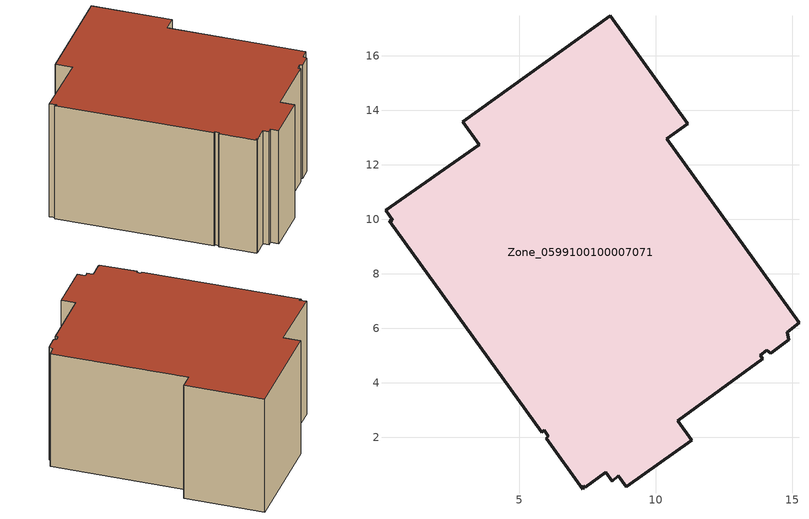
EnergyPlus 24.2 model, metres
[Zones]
Zone_0599100100007071
 floor ground (C_G): 5.91,2.26 5.81,2.19 0.23,9.95 0.36,9.96 0.09,10.33 3.53,12.74 2.93,13.57 8.33,17.46 11.17,13.51 10.41,12.95 15.26,6.21 14.83,5.85 14.88,5.57 14.22,5.09 14.07,5.2 13.84,5.01 13.93,4.88 10.81,2.61 11.33,1.9 8.93,0.18 8.63,0.59 8.4,0.4 8.18,0.72 7.41,0.17 7.36,0.23 7.32,0.1 5.98,1.96 6.07,2.04 z0
 wall outside (C_F): 11.17,13.51 8.33,17.46 2.93,13.57 3.53,12.74 0.09,10.33 0.36,9.96 0.23,9.95 5.81,2.19 5.91,2.26 6.07,2.04 5.98,1.96 7.32,0.1 7.36,0.23 7.41,0.17 8.18,0.72 8.4,0.4 8.63,0.59 8.93,0.18 11.33,1.9 10.81,2.61 13.93,4.88 13.84,5.01 14.07,5.2 14.22,5.09 14.88,5.57 14.83,5.85 15.26,6.21 10.41,12.95 11.17,13.51 z0:7.59
 roof outside (C_R): 13.84,5.01 14.07,5.2 14.22,5.09 14.88,5.57 14.83,5.85 15.26,6.21 10.41,12.95 11.17,13.51 8.33,17.46 2.93,13.57 3.53,12.74 0.09,10.33 0.36,9.96 0.23,9.95 5.81,2.19 5.91,2.26 6.07,2.04 5.98,1.96 7.32,0.1 7.36,0.23 7.41,0.17 8.18,0.72 8.4,0.4 8.63,0.59 8.93,0.18 11.33,1.9 10.81,2.61 13.93,4.88 z7.59
[BUILDING]
Pand.0599100100007071: North Axis=0; Terrain=City; Loads Convergence Tolerance Value=0.04; Temperature Convergence Tolerance Value=0.4; Solar Distribution=FullExterior; Maximum Number of Warmup Days=25; Minimum Number of Warmup Days=1
[Site:Location]
Rotterdam.The.Hague.AP_ZH_NLD Design_Conditions: Latitude=51.96; Longitude=4.45; Time Zone=1; Elevation=-4.5
[SITE:GROUNDTEMPERATURE:BUILDINGSURFACE]
18, 18, 18, 18, 18, 18, 18, 18, 18, 18, 18, 18
[MATERIAL] Thermal Absorptance=0.9; Solar Absorptance=0.7; Visible Absorptance=0.7
Name | Roughness | Thickness | Conductivity | Density | Specific Heat
G.D.2006-2014 | MediumSmooth | 0.15 | 0.06 | 540 | 1210
F.D.2006-2014 | Rough | 0.3 | 0.12 | 1920 | 840
R.D.2006-2014 | MediumRough | 0.2 | 0.08 | 1500 | 1000
[CONSTRUCTION]
C_G: G.D.2006-2014
C_F: F.D.2006-2014
C_R: R.D.2006-2014
[ZONE]
Zone_0599100100007071: Type=1; Multiplier=1; Ceiling Height=Autocalculate; Volume=Autocalculate; Floor Area=autocalculate; Part of Total Floor Area=Yes
[ZONEINFILTRATION:DESIGNFLOWRATE]
Infil_Zone_0599100100007071: Zone or ZoneList or Space or SpaceList=Zone_0599100100007071; Schedule=AlwaysOn; Design Flow Rate Calculation Method=Flow/Area; Flow Rate per Floor Area=0.0021; Constant Term Coefficient=1; Temperature Term Coefficient=0; Velocity Term Coefficient=0; Velocity Squared Term Coefficient=0
[HVACTEMPLATE:ZONE:IDEALLOADSAIRSYSTEM]
Zone_0599100100007071: Maximum Heating Supply Air Temperature=50; Minimum Cooling Supply Air Temperature=13; Maximum Heating Supply Air Humidity Ratio=0.0156; Minimum Cooling Supply Air Humidity Ratio=0.0077; Heating Limit=NoLimit; Cooling Limit=NoLimit; Dehumidification Control Type=ConstantSensibleHeatRatio; Cooling Sensible Heat Ratio=0.7; Dehumidification Setpoint=60; Humidification Control Type=None; Humidification Setpoint=30; Outdoor Air Method=None; Outdoor Air Flow Rate per Person=0.00944; Outdoor Air Flow Rate per Zone Floor Area=0; Outdoor Air Flow Rate per Zone=0; Demand Controlled Ventilation Type=None; Outdoor Air Economizer Type=NoEconomizer; Heat Recovery Type=None; Sensible Heat Recovery Effectiveness=0.7; Latent Heat Recovery Effectiveness=0.65
[ZONECONTROL:THERMOSTAT]
ThermostatControl_Zone_0599100100007071: Zone or ZoneList=Zone_0599100100007071; Control Type Schedule=DualSetpointControlType; Control 1=Thermostat_Zone_0599100100007071; Temperature Difference Between Cutout And Setpoint=0
[THERMOSTATSETPOINT:DUALSETPOINT]
Thermostat_Zone_0599100100007071: Heating Setpoint Temperature Schedule=HeatingSetpoint_Zone_0599100100007071; Cooling Setpoint Temperature Schedule=CoolingSetpoint_Zone_0599100100007071
[SCHEDULE:COMPACT]
HeatingSetpoint_Zone_0599100100007071: Through: 12/31, For: AllDays, Until: 24:00, 21
CoolingSetpoint_Zone_0599100100007071: Through: 12/31, For: AllDays, Until: 24:00, 24
DualSetpointControlType: Through: 12/31, For: AllDays, Until: 24:00, 4
AlwaysOn: Through: 12/31, For: AllDays, Until: 24:00, 1
